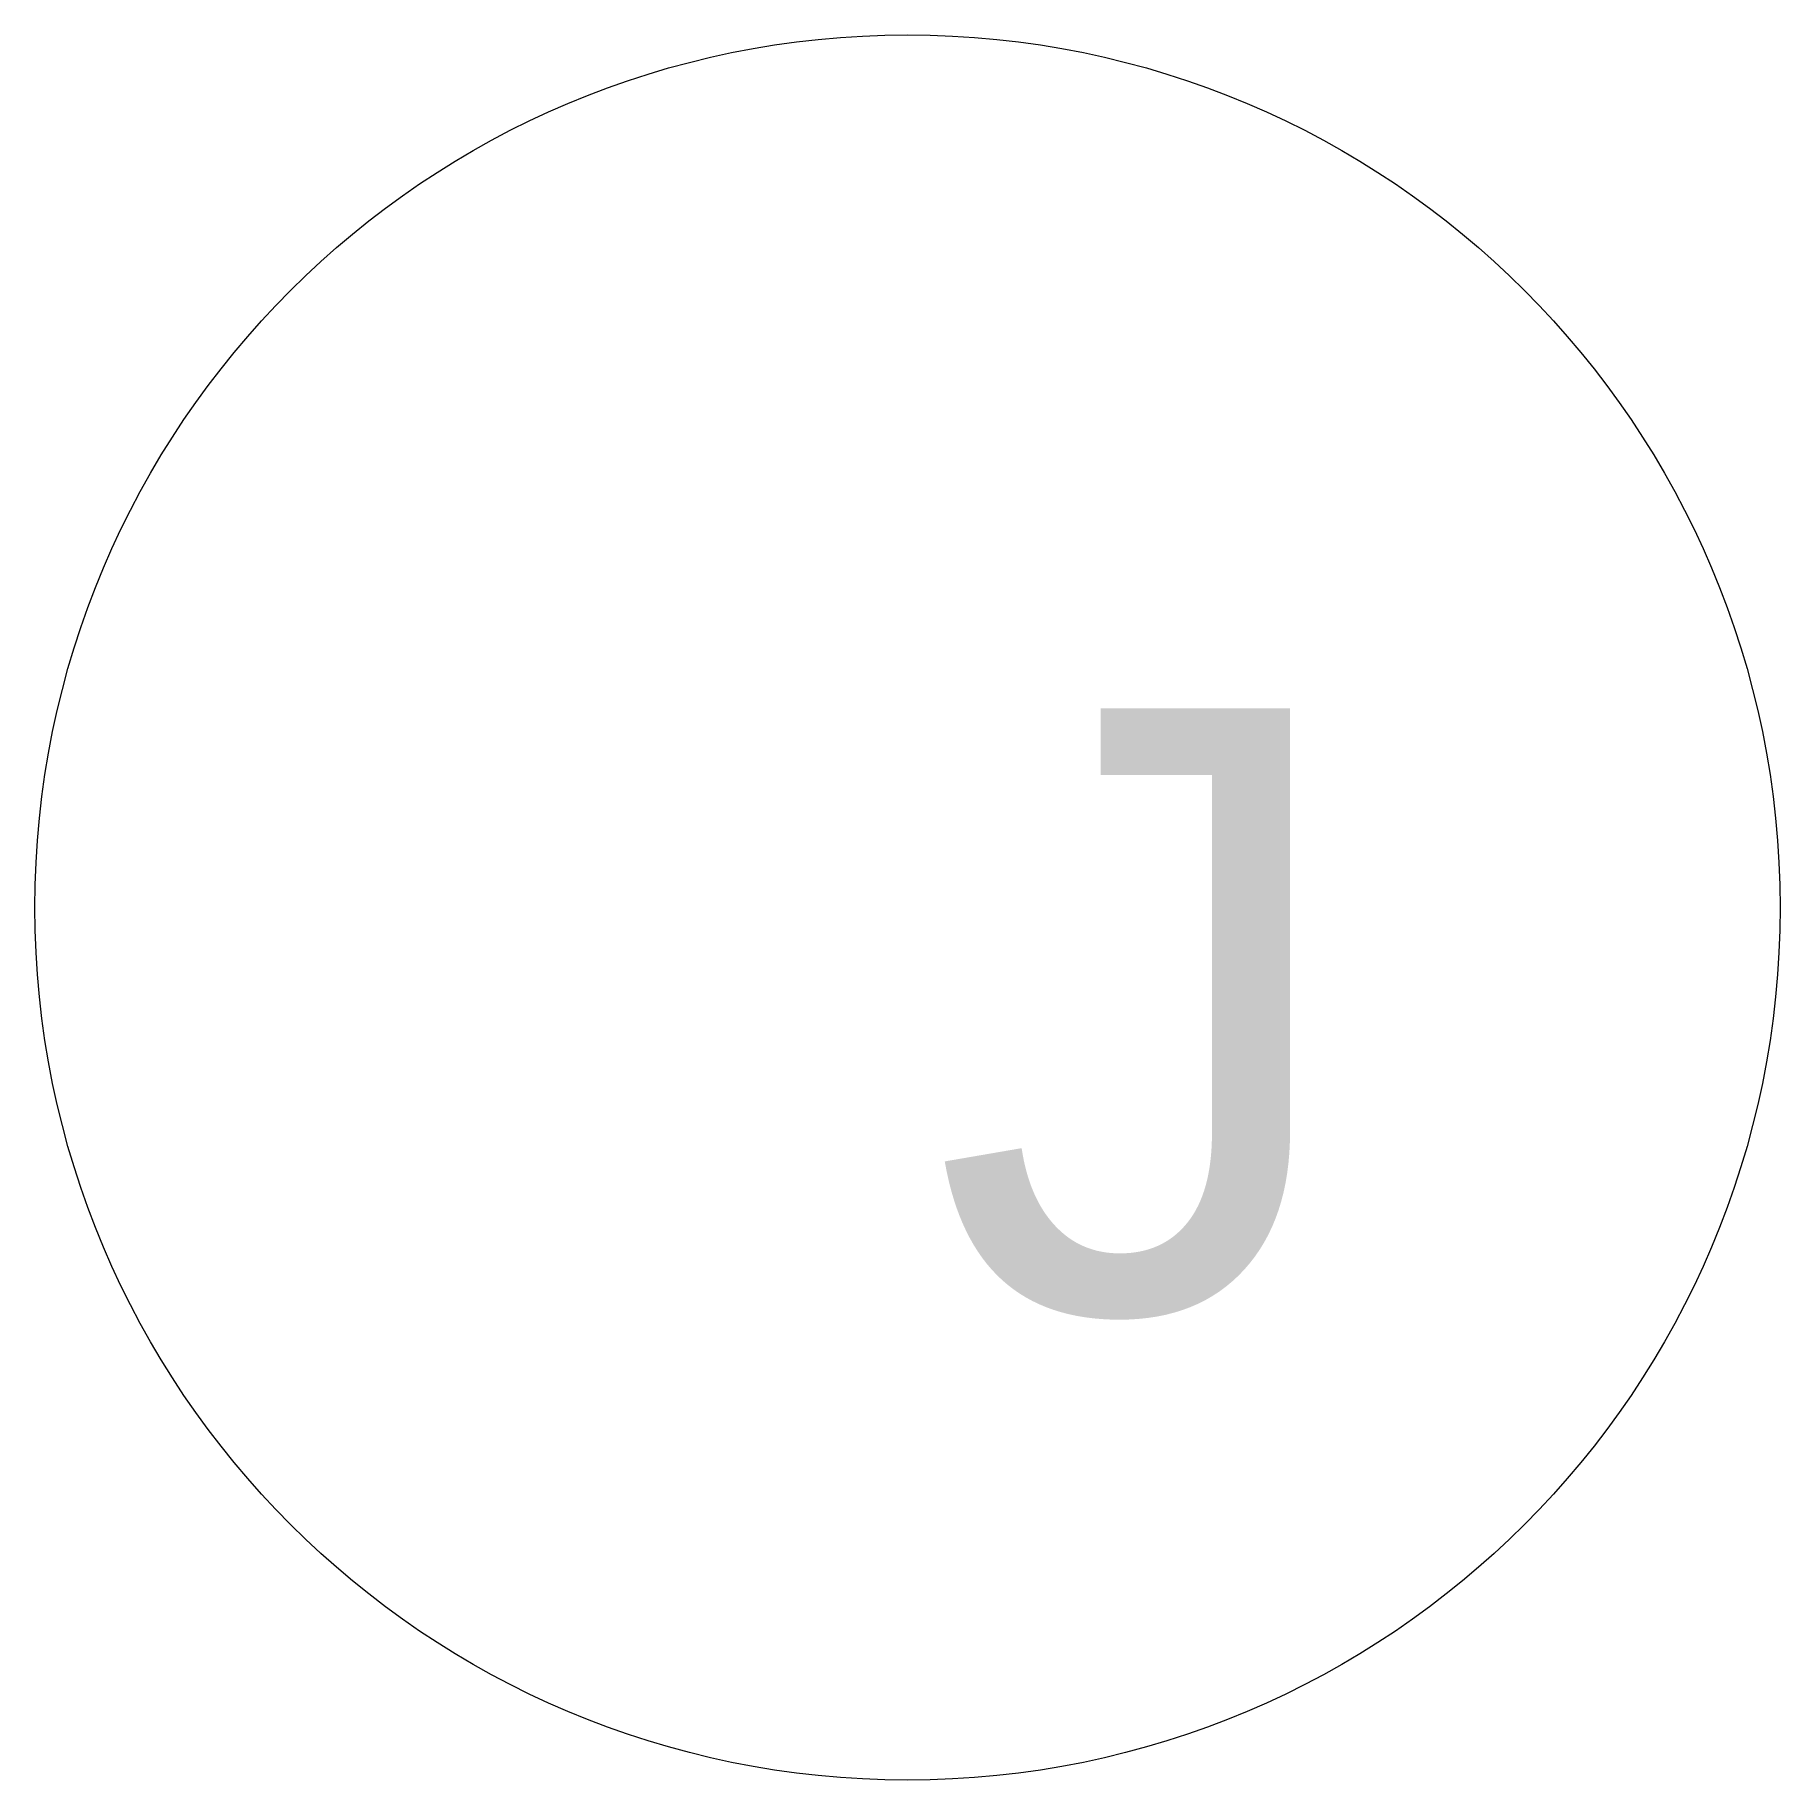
# Model space of a CAD drawing. Header units: inches. Extents: x 210.75 to 214.54, y -147.9 to -144.11.
import ezdxf

# ---------------------------------------------------------------- set-up
doc = ezdxf.new("R2010")
doc.units = ezdxf.units.IN
doc.header["$MEASUREMENT"] = 0
doc.layers.add('E101-Electrical-1st-floor', color=7, linetype='Continuous', lineweight=9)
doc.styles.add('Reg', font='Arial.ttf', dxfattribs={"height": 3})

msp = doc.modelspace()

# ---------------------------------------------------------------- linework, layer by layer
at = {"layer": 'E101-Electrical-1st-floor'}
msp.add_circle((212.6426, -146.0037), 1.8976, dxfattribs=at)

# ---------------------------------------------------------------- texts
at = {"layer": 'E101-Electrical-1st-floor', "lineweight": 30, "insert": (212.695, -145.5708), "char_height": 1.3107, "attachment_point": 1, "style": 'Reg'}
msp.add_mtext('J', dxfattribs=at)

doc.saveas('drawing.dxf')
